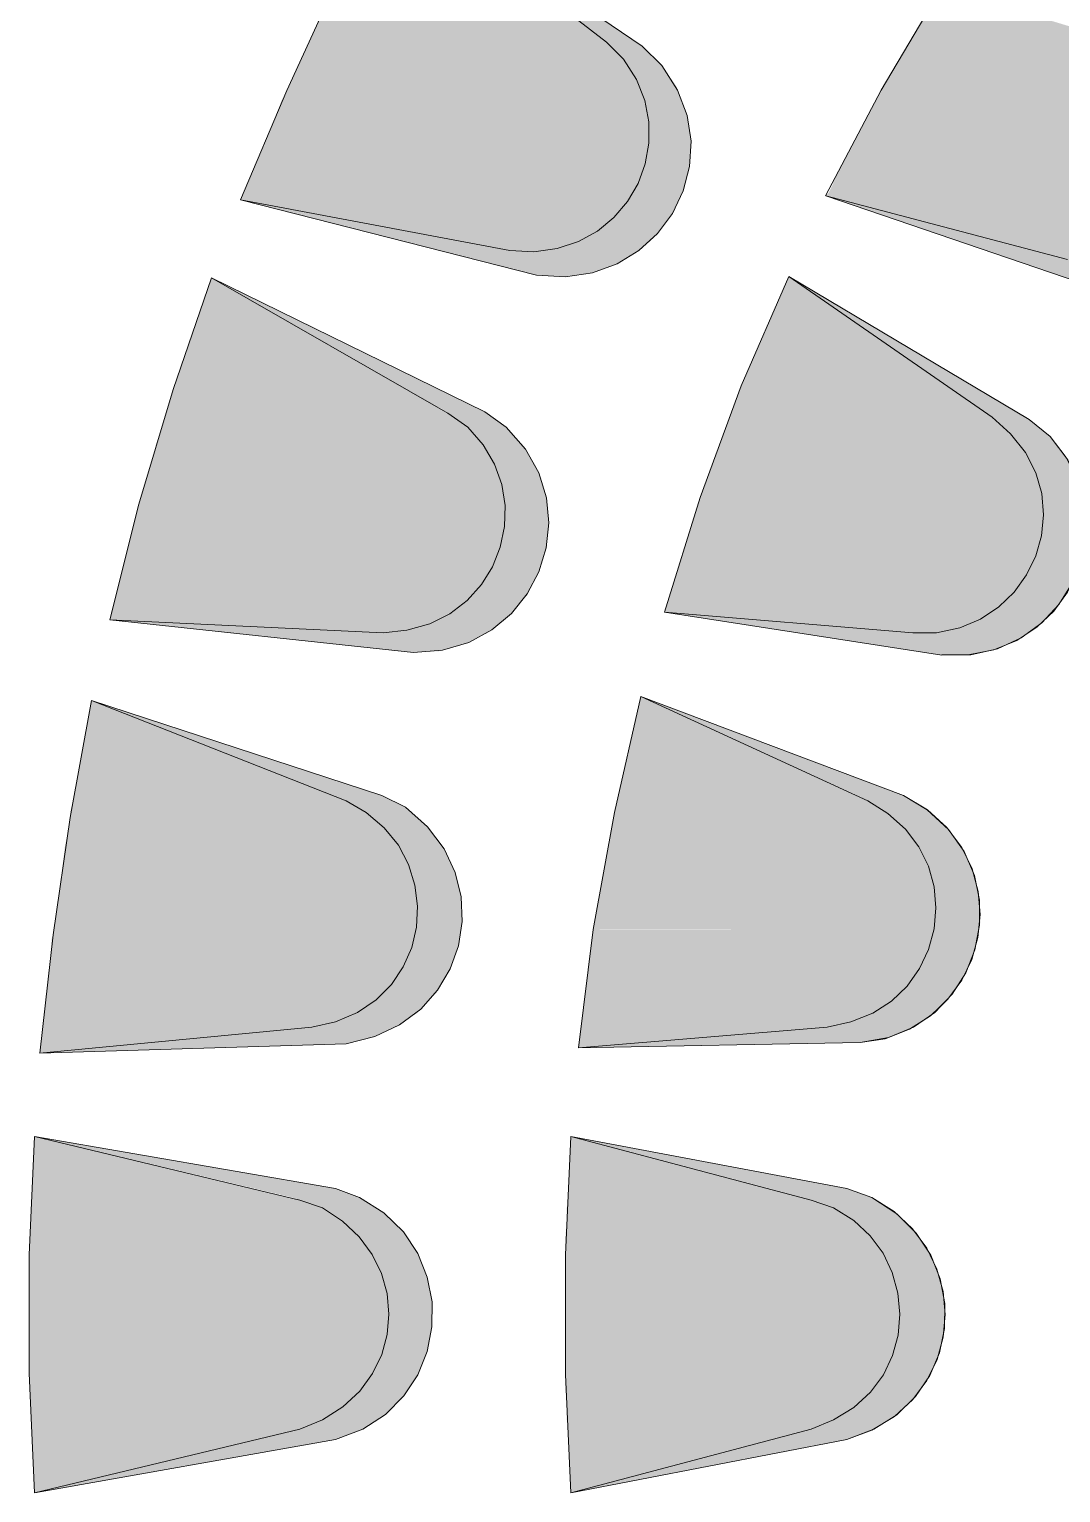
# Model space of a CAD drawing. Extents: x 0 to 245, y -13 to 205.
# Drawn here: x 85.77 to 109.6, y 99.27 to 133.08 of the extents above; entities that cross this region are included whole.
import ezdxf

# ---------------------------------------------------------------- set-up
doc = ezdxf.new("R2010")
doc.units = 0
doc.layers.add('FILL', color=8, linetype='Continuous')
doc.layers.add('GEOMETRY', color=7, linetype='Continuous')

msp = doc.modelspace()

# ---------------------------------------------------------------- hatches: boundary and pattern name
at = {"layer": 'FILL'}
for points in [[(94.13, 136.63), (92.878, 134.194), (91.719, 131.671), (90.651, 129.145)], [(94.13, 136.63), (99.104, 132.781)], [(94.13, 136.63), (99.928, 132.692)], [(94.13, 136.63), (99.104, 132.781), (99.807, 132.781)], [(108.351, 136.36), (106.857, 134.045), (105.452, 131.672), (104.17, 129.236)], [(92.878, 134.195), (92.237, 132.782), (99.104, 132.782)], [(92.878, 134.195), (97.304, 134.195), (99.104, 132.782)], [(106.857, 134.044), (105.878, 132.361), (112.411, 132.361)], [(90.65, 129.145), (97.487, 127.402), (98.157, 127.361), (98.781, 127.452), (99.35, 127.66), (99.854, 127.968), (100.283, 128.363), (100.628, 128.828), (100.879, 129.349), (101.026, 129.909), (101.06, 130.494), (100.971, 131.088), (100.749, 131.676), (100.385, 132.242), (99.927, 132.693)], [(92.237, 132.781), (92.054, 132.391), (99.501, 132.391)], [(92.237, 132.781), (99.103, 132.781), (99.501, 132.391)], [(96.875, 127.973), (97.426, 127.943), (97.969, 128.013), (98.462, 128.175), (98.901, 128.418), (99.279, 128.73), (99.593, 129.1), (99.835, 129.518), (100.001, 129.971), (100.086, 130.45), (100.083, 130.942), (99.989, 131.438), (99.796, 131.924), (99.501, 132.392), (99.104, 132.782)], [(99.103, 132.781), (99.197, 132.692), (99.927, 132.692)], [(99.103, 132.781), (99.806, 132.781), (99.927, 132.692)], [(99.197, 132.693), (99.501, 132.392), (100.234, 132.392)], [(99.197, 132.693), (99.927, 132.693), (100.234, 132.392)], [(92.054, 132.392), (91.839, 131.94), (99.776, 131.94)], [(92.054, 132.392), (99.5, 132.392), (99.776, 131.94)], [(99.501, 132.392), (99.563, 132.242), (100.386, 132.242)], [(99.501, 132.392), (100.234, 132.392), (100.386, 132.242)], [(99.563, 132.241), (99.776, 131.939), (100.6, 131.939)], [(99.563, 132.241), (100.385, 132.241), (100.6, 131.939)], [(105.879, 132.362), (105.637, 131.94), (112.777, 131.94)], [(105.879, 132.362), (112.411, 132.362), (112.777, 131.94)], [(91.84, 131.94), (91.719, 131.671), (99.899, 131.671)], [(91.84, 131.94), (99.777, 131.94), (99.899, 131.671)], [(99.776, 131.94), (99.868, 131.761), (100.721, 131.761)], [(99.776, 131.94), (100.6, 131.94), (100.721, 131.761)], [(104.171, 129.236), (110.336, 127.131), (110.996, 127.027), (111.623, 127.06), (112.208, 127.215), (112.737, 127.477), (113.201, 127.833), (113.587, 128.266), (113.886, 128.764), (114.084, 129.311), (114.173, 129.893), (114.139, 130.494), (113.973, 131.101), (113.663, 131.7), (113.266, 132.152)], [(105.636, 131.94), (105.451, 131.671), (112.929, 131.671)], [(105.636, 131.94), (112.777, 131.94), (112.929, 131.671)], [(91.718, 131.671), (91.596, 131.429), (99.989, 131.429)], [(91.718, 131.671), (99.898, 131.671), (99.989, 131.429)], [(99.868, 131.761), (99.99, 131.429), (100.844, 131.429)], [(99.868, 131.761), (100.722, 131.761), (100.844, 131.429)], [(105.452, 131.671), (105.361, 131.458), (113.021, 131.458)], [(105.452, 131.671), (112.93, 131.671), (113.021, 131.458)], [(91.596, 131.429), (91.382, 130.888), (100.081, 130.888)], [(91.596, 131.429), (99.99, 131.429), (100.081, 130.888)], [(99.99, 131.429), (100.019, 131.189), (100.934, 131.189)], [(99.99, 131.429), (100.844, 131.429), (100.934, 131.189)], [(105.361, 131.458), (105.085, 130.918), (113.205, 130.918)], [(105.361, 131.458), (113.021, 131.458), (113.205, 130.918)], [(91.383, 130.888), (91.139, 130.318), (100.082, 130.318)], [(91.383, 130.888), (100.082, 130.888), (100.082, 130.318)], [(100.019, 131.189), (100.081, 130.888), (100.997, 130.888)], [(100.019, 131.189), (100.934, 131.189), (100.997, 130.888)], [(100.082, 130.888), (100.082, 130.587), (101.058, 130.587)], [(100.082, 130.888), (100.997, 130.888), (101.058, 130.587)], [(105.085, 130.918), (104.781, 130.378), (113.235, 130.378)], [(105.085, 130.918), (113.205, 130.918), (113.235, 130.378)], [(100.082, 130.587), (100.082, 130.317), (101.058, 130.317)], [(100.082, 130.587), (101.058, 130.587), (101.058, 130.317)], [(91.138, 130.318), (90.924, 129.808), (99.958, 129.808)], [(91.138, 130.318), (100.081, 130.318), (99.958, 129.808)], [(100.082, 130.318), (99.99, 129.988), (101.027, 129.988)], [(100.082, 130.318), (101.058, 130.318), (101.027, 129.988)], [(104.781, 130.378), (104.506, 129.836), (113.174, 129.836)], [(104.781, 130.378), (113.235, 130.378), (113.174, 129.836)], [(99.99, 129.988), (99.959, 129.808), (100.997, 129.808)], [(99.99, 129.988), (101.027, 129.988), (100.997, 129.808)], [(90.924, 129.808), (90.711, 129.294), (99.715, 129.294)], [(90.924, 129.808), (99.958, 129.808), (99.715, 129.294)], [(99.959, 129.808), (99.746, 129.386), (100.905, 129.386)], [(99.959, 129.808), (100.997, 129.808), (100.905, 129.386)], [(104.505, 129.836), (104.232, 129.294), (112.99, 129.294)], [(104.505, 129.836), (113.173, 129.836), (112.99, 129.294)], [(90.711, 129.294), (90.65, 129.145), (99.593, 129.145)], [(90.711, 129.294), (99.715, 129.294), (99.593, 129.145)], [(99.715, 129.294), (99.379, 128.845), (100.661, 128.845)], [(99.746, 129.386), (99.715, 129.294), (100.844, 129.294)], [(99.715, 129.294), (100.844, 129.294), (100.661, 128.845)], [(99.746, 129.386), (100.905, 129.386), (100.844, 129.294)], [(104.232, 129.294), (104.17, 129.235), (112.96, 129.235)], [(104.171, 129.236), (109.756, 127.762)], [(104.171, 129.236), (105.392, 128.814), (105.757, 128.814)], [(104.171, 129.236), (105.666, 128.814), (112.716, 128.814)], [(104.171, 129.236), (112.96, 129.236), (112.716, 128.814)], [(104.232, 129.294), (112.991, 129.294), (112.96, 129.235)], [(90.65, 129.145), (96.875, 127.973)], [(90.65, 129.145), (91.809, 128.845), (92.206, 128.845)], [(90.65, 129.145), (92.206, 128.845), (99.379, 128.845)], [(90.65, 129.145), (99.592, 129.145), (99.379, 128.845)], [(91.809, 128.845), (95.289, 127.973), (96.874, 127.973)], [(91.809, 128.845), (92.205, 128.845), (96.874, 127.973)], [(92.206, 128.845), (94.161, 128.484), (98.982, 128.484)], [(92.206, 128.845), (99.379, 128.845), (98.982, 128.484)], [(99.379, 128.845), (98.983, 128.484), (100.386, 128.484)], [(99.379, 128.845), (100.63, 128.845)], [(99.379, 128.845), (100.661, 128.845), (100.63, 128.845)], [(99.379, 128.845), (100.63, 128.845), (100.386, 128.484)], [(105.391, 128.814), (108.504, 127.762), (109.755, 127.762)], [(105.391, 128.814), (105.756, 128.814), (109.755, 127.762)], [(105.666, 128.814), (107.253, 128.423), (112.351, 128.423)], [(105.666, 128.814), (112.716, 128.814), (112.351, 128.423)], [(94.161, 128.484), (95.656, 128.183), (98.494, 128.183)], [(94.161, 128.484), (98.982, 128.484), (98.494, 128.183)], [(95.656, 128.183), (96.633, 128.003), (97.974, 128.003)], [(95.656, 128.183), (98.494, 128.183), (97.974, 128.003)], [(98.494, 128.183), (97.974, 128.003), (99.898, 128.003)], [(98.768, 128.364), (98.494, 128.182), (100.112, 128.182)], [(98.494, 128.183), (100.112, 128.183), (99.898, 128.003)], [(98.982, 128.484), (98.768, 128.365), (100.294, 128.365)], [(98.768, 128.364), (100.293, 128.364), (100.112, 128.182)], [(98.982, 128.484), (100.385, 128.484), (100.294, 128.365)], [(107.253, 128.423), (108.535, 128.063), (111.922, 128.063)], [(107.253, 128.423), (112.351, 128.423), (111.922, 128.063)], [(95.29, 127.973), (95.412, 127.943), (97.426, 127.943)], [(95.29, 127.973), (96.875, 127.973), (97.426, 127.943)], [(95.412, 127.943), (96.572, 127.642), (99.288, 127.642)], [(95.412, 127.943), (99.807, 127.943), (99.288, 127.642)], [(96.633, 128.003), (96.875, 127.973), (97.64, 127.973)], [(96.633, 128.003), (97.975, 128.003), (97.64, 127.973)], [(96.875, 127.973), (97.64, 127.973), (97.426, 127.943)], [(97.517, 127.943), (97.425, 127.943), (99.806, 127.943)], [(97.974, 128.003), (97.517, 127.942), (99.836, 127.942)], [(97.517, 127.943), (99.836, 127.943), (99.806, 127.943)], [(97.974, 128.003), (99.898, 128.003), (99.836, 127.942)], [(108.535, 128.063), (109.451, 127.823), (111.404, 127.823)], [(108.535, 128.063), (111.922, 128.063), (111.404, 127.823)], [(96.572, 127.642), (97.364, 127.431), (98.708, 127.431)], [(96.572, 127.642), (99.288, 127.642), (98.708, 127.431)], [(108.505, 127.762), (108.749, 127.673), (110.306, 127.673)], [(108.505, 127.762), (109.756, 127.762), (110.306, 127.673)], [(108.749, 127.673), (109.359, 127.461), (112.686, 127.461)], [(108.749, 127.673), (112.991, 127.673), (112.686, 127.461)], [(109.451, 127.822), (109.756, 127.761), (111.097, 127.761)], [(109.451, 127.822), (111.404, 127.822), (111.097, 127.761)], [(89.978, 127.341), (89.093, 124.755), (88.299, 122.111), (87.629, 119.436)], [(89.978, 127.341), (89.093, 124.755), (94.556, 124.755)], [(89.978, 127.341), (95.442, 124.214)], [(89.978, 127.341), (96.296, 124.245)], [(89.978, 127.341), (95.412, 124.245), (96.296, 124.245)], [(97.364, 127.431), (97.487, 127.402), (98.433, 127.402)], [(97.364, 127.431), (98.708, 127.431), (98.433, 127.402)], [(97.487, 127.402), (98.433, 127.402), (98.096, 127.373)], [(103.316, 127.372), (102.216, 124.845), (101.271, 122.261), (100.448, 119.616)], [(103.316, 127.372), (102.216, 124.845), (106.978, 124.845)], [(103.316, 127.372), (108.016, 124.123)], [(103.316, 127.372), (108.872, 124.065)], [(103.316, 127.372), (108.016, 124.123), (108.808, 124.123)], [(109.359, 127.461), (110.122, 127.191), (112.136, 127.191)], [(109.359, 127.461), (112.685, 127.461), (112.136, 127.191)], [(102.216, 124.845), (101.972, 124.154), (107.985, 124.154)], [(102.216, 124.845), (106.978, 124.845), (107.985, 124.154)], [(89.093, 124.755), (88.942, 124.214), (95.442, 124.214)], [(89.093, 124.755), (94.556, 124.755), (95.442, 124.214)], [(87.63, 119.436), (94.649, 118.685), (95.319, 118.738), (95.924, 118.916), (96.456, 119.203), (96.909, 119.581), (97.275, 120.034), (97.546, 120.546), (97.715, 121.098), (97.776, 121.674), (97.721, 122.258), (97.542, 122.832), (97.232, 123.38), (96.785, 123.885), (96.297, 124.246)], [(88.942, 124.214), (88.849, 123.885), (95.9, 123.885)], [(88.942, 124.214), (95.442, 124.214), (95.9, 123.885)], [(93.946, 119.134), (94.496, 119.195), (95.023, 119.342), (95.488, 119.575), (95.887, 119.881), (96.216, 120.249), (96.472, 120.664), (96.65, 121.116), (96.748, 121.592), (96.762, 122.078), (96.687, 122.563), (96.521, 123.034), (96.26, 123.479), (95.9, 123.885), (95.442, 124.214)], [(95.412, 124.245), (95.442, 124.214), (96.328, 124.214)], [(95.412, 124.245), (96.297, 124.245), (96.328, 124.214)], [(95.442, 124.214), (95.9, 123.885), (96.785, 123.885)], [(95.442, 124.214), (96.328, 124.214), (96.785, 123.885)], [(101.972, 124.154), (101.85, 123.795), (108.412, 123.795)], [(101.972, 124.154), (107.985, 124.154), (108.412, 123.795)], [(106.184, 119.134), (106.734, 119.134), (107.269, 119.25), (107.749, 119.454), (108.17, 119.734), (108.527, 120.079), (108.814, 120.475), (109.027, 120.913), (109.159, 121.38), (109.207, 121.863), (109.164, 122.352), (109.026, 122.835), (108.788, 123.3), (108.443, 123.734), (108.016, 124.123)], [(108.016, 124.124), (108.078, 124.065), (108.871, 124.065)], [(108.016, 124.124), (108.808, 124.124), (108.871, 124.065)], [(88.849, 123.885), (88.697, 123.495), (96.266, 123.495)], [(88.849, 123.885), (95.9, 123.885), (96.266, 123.495)], [(95.9, 123.885), (96.785, 123.885)], [(95.9, 123.885), (96.785, 123.885)], [(95.9, 123.885), (96.266, 123.495), (97.151, 123.495)], [(95.9, 123.885), (96.785, 123.885), (97.151, 123.495)], [(100.448, 119.616), (106.857, 118.623), (107.527, 118.631), (108.141, 118.767), (108.69, 119.017), (109.166, 119.363), (109.562, 119.789), (109.867, 120.28), (110.075, 120.819), (110.177, 121.39), (110.165, 121.978), (110.03, 122.565), (109.764, 123.135), (109.359, 123.673), (108.872, 124.065)], [(101.85, 123.794), (101.667, 123.343), (108.748, 123.343)], [(101.85, 123.794), (108.412, 123.794), (108.748, 123.343)], [(106.857, 118.624), (107.466, 118.624), (108.056, 118.743), (108.586, 118.961), (109.049, 119.264), (109.441, 119.639), (109.756, 120.074), (109.989, 120.554), (110.134, 121.068), (110.186, 121.602), (110.14, 122.142), (109.99, 122.676), (109.732, 123.191), (109.359, 123.673), (108.872, 124.065)], [(108.078, 124.066), (108.443, 123.734), (109.267, 123.734)], [(108.078, 124.066), (108.872, 124.066), (109.267, 123.734)], [(88.697, 123.495), (88.576, 123.014), (96.54, 123.014)], [(88.697, 123.495), (96.266, 123.495), (96.54, 123.014)], [(96.266, 123.495), (96.296, 123.433), (97.211, 123.433)], [(96.266, 123.495), (97.151, 123.495), (97.211, 123.433)], [(96.297, 123.433), (96.54, 123.014), (97.457, 123.014)], [(96.297, 123.433), (97.212, 123.433), (97.457, 123.014)], [(108.443, 123.734), (108.505, 123.673), (109.359, 123.673)], [(108.443, 123.734), (109.267, 123.734), (109.359, 123.673)], [(108.505, 123.673), (108.779, 123.313), (109.634, 123.313)], [(108.505, 123.673), (109.359, 123.673), (109.634, 123.313)], [(101.668, 123.343), (101.516, 122.863), (109.024, 122.863)], [(101.668, 123.343), (108.749, 123.343), (109.024, 122.863)], [(108.779, 123.313), (108.84, 123.193), (109.724, 123.193)], [(108.779, 123.313), (109.633, 123.313), (109.724, 123.193)], [(108.84, 123.193), (109.025, 122.833), (109.909, 122.833)], [(108.84, 123.193), (109.725, 123.193), (109.909, 122.833)], [(88.576, 123.014), (88.422, 122.471), (96.693, 122.471)], [(88.576, 123.014), (96.54, 123.014), (96.693, 122.471)], [(96.54, 123.014), (96.572, 122.893), (97.518, 122.893)], [(96.54, 123.014), (97.457, 123.014), (97.518, 122.893)], [(96.572, 122.893), (96.693, 122.471), (97.639, 122.471)], [(96.572, 122.893), (97.517, 122.893), (97.639, 122.471)], [(101.515, 122.863), (101.302, 122.321), (109.175, 122.321)], [(101.515, 122.863), (109.024, 122.863), (109.175, 122.321)], [(109.024, 122.832), (109.085, 122.651), (110, 122.651)], [(109.024, 122.832), (109.909, 122.832), (110, 122.651)], [(88.422, 122.471), (88.3, 122.111), (96.755, 122.111)], [(88.422, 122.471), (96.693, 122.471), (96.755, 122.111)], [(96.693, 122.471), (96.723, 122.321), (97.701, 122.321)], [(96.693, 122.471), (97.639, 122.471), (97.701, 122.321)], [(109.085, 122.652), (109.176, 122.29), (110.092, 122.29)], [(109.085, 122.652), (110, 122.652), (110.092, 122.29)], [(88.299, 122.111), (88.269, 121.931), (96.755, 121.931)], [(88.299, 122.111), (96.755, 122.111), (96.755, 121.931)], [(96.723, 122.321), (96.754, 121.931), (97.76, 121.931)], [(96.723, 122.321), (97.701, 122.321), (97.76, 121.931)], [(101.271, 122.261), (101.119, 121.781), (109.206, 121.781)], [(101.302, 122.321), (101.271, 122.261), (109.175, 122.261)], [(101.271, 122.261), (109.175, 122.261), (109.206, 121.781)], [(101.302, 122.321), (109.175, 122.321), (109.175, 122.261)], [(109.176, 122.289), (109.176, 122.082), (110.153, 122.082)], [(109.176, 122.289), (110.092, 122.289), (110.153, 122.082)], [(109.176, 122.082), (109.206, 121.75), (110.184, 121.75)], [(109.176, 122.082), (110.153, 122.082), (110.184, 121.75)], [(88.268, 121.931), (88.118, 121.39), (96.723, 121.39)], [(88.268, 121.931), (96.754, 121.931), (96.723, 121.39)], [(96.755, 121.931), (96.755, 121.721), (97.761, 121.721)], [(96.755, 121.931), (97.761, 121.931), (97.761, 121.721)], [(101.119, 121.78), (100.966, 121.208), (109.115, 121.208)], [(101.119, 121.78), (109.206, 121.78), (109.115, 121.208)], [(109.206, 121.75), (109.146, 121.479), (110.184, 121.479)], [(109.206, 121.75), (110.184, 121.75), (110.184, 121.479)], [(96.755, 121.721), (96.724, 121.39), (97.732, 121.39)], [(96.755, 121.721), (97.761, 121.721), (97.732, 121.39)], [(109.146, 121.48), (109.115, 121.209), (110.152, 121.209)], [(109.146, 121.48), (110.183, 121.48), (110.152, 121.209)], [(88.118, 121.39), (87.996, 120.847), (96.572, 120.847)], [(88.118, 121.39), (96.723, 121.39), (96.572, 120.847)], [(96.633, 121.118), (96.572, 120.847), (97.64, 120.847)], [(96.723, 121.39), (96.632, 121.119), (97.731, 121.119)], [(96.633, 121.118), (97.732, 121.118), (97.64, 120.847)], [(96.723, 121.39), (97.731, 121.39), (97.731, 121.119)], [(100.966, 121.208), (100.783, 120.698), (108.931, 120.698)], [(100.966, 121.208), (109.115, 121.208), (108.931, 120.698)], [(109.115, 121.208), (108.994, 120.879), (110.092, 120.879)], [(109.115, 121.208), (110.152, 121.208), (110.092, 120.879)], [(87.996, 120.847), (87.873, 120.367), (96.297, 120.367)], [(87.996, 120.847), (96.572, 120.847), (96.297, 120.367)], [(96.572, 120.847), (96.387, 120.548), (97.548, 120.548)], [(96.572, 120.847), (97.639, 120.847), (97.548, 120.548)], [(108.994, 120.879), (108.931, 120.667), (110.031, 120.667)], [(108.994, 120.879), (110.092, 120.879), (110.031, 120.667)], [(96.387, 120.548), (96.296, 120.366), (97.456, 120.366)], [(96.387, 120.548), (97.547, 120.548), (97.456, 120.366)], [(100.783, 120.698), (100.63, 120.218), (108.657, 120.218)], [(100.783, 120.698), (108.93, 120.698), (108.657, 120.218)], [(108.93, 120.667), (108.687, 120.308), (109.877, 120.308)], [(108.93, 120.667), (110.031, 120.667), (109.877, 120.308)], [(87.873, 120.366), (87.751, 119.946), (95.961, 119.946)], [(87.873, 120.366), (96.297, 120.366), (95.961, 119.946)], [(96.297, 120.366), (95.991, 120.005), (97.274, 120.005)], [(96.297, 120.366), (97.457, 120.366), (97.274, 120.005)], [(100.63, 120.218), (100.509, 119.827), (108.261, 119.827)], [(100.63, 120.218), (108.657, 120.218), (108.261, 119.827)], [(108.627, 120.218), (108.261, 119.796), (109.573, 119.796)], [(108.687, 120.308), (108.626, 120.218), (109.816, 120.218)], [(108.627, 120.218), (109.816, 120.218), (109.573, 119.796)], [(108.687, 120.308), (109.877, 120.308), (109.816, 120.218)], [(87.751, 119.946), (87.66, 119.616), (95.534, 119.616)], [(87.751, 119.946), (95.961, 119.946), (95.534, 119.616)], [(95.961, 119.946), (95.534, 119.616), (96.907, 119.616)], [(95.991, 120.005), (95.961, 119.946), (97.212, 119.946)], [(95.961, 119.946), (97.212, 119.946), (96.907, 119.616)], [(95.991, 120.005), (97.273, 120.005), (97.212, 119.946)], [(100.509, 119.827), (100.448, 119.616), (107.986, 119.616)], [(100.509, 119.827), (108.261, 119.827), (107.986, 119.616)], [(108.23, 119.796), (107.802, 119.495), (109.267, 119.495)], [(108.26, 119.796), (108.23, 119.796), (109.572, 119.796)], [(108.23, 119.796), (109.573, 119.796), (109.267, 119.495)], [(108.26, 119.796), (109.572, 119.796)], [(87.66, 119.616), (87.63, 119.435), (95.198, 119.435)], [(93.945, 119.134), (87.63, 119.436)], [(87.63, 119.436), (88.484, 119.345), (89.612, 119.345)], [(87.63, 119.436), (89.612, 119.345), (95.015, 119.345)], [(87.63, 119.436), (95.198, 119.436), (95.015, 119.345)], [(87.66, 119.616), (95.534, 119.616), (95.198, 119.435)], [(95.412, 119.556), (95.015, 119.345), (96.633, 119.345)], [(95.534, 119.616), (95.412, 119.555), (96.875, 119.555)], [(95.412, 119.556), (96.875, 119.556), (96.633, 119.345)], [(95.534, 119.616), (96.907, 119.616), (96.875, 119.555)], [(106.184, 119.134), (100.447, 119.616)], [(100.448, 119.616), (101.332, 119.495), (102.035, 119.495)], [(100.448, 119.616), (101.972, 119.495), (107.802, 119.495)], [(100.448, 119.616), (107.985, 119.616), (107.802, 119.495)], [(101.332, 119.495), (103.622, 119.134), (106.185, 119.134)], [(101.332, 119.495), (102.035, 119.495), (106.185, 119.134)], [(101.972, 119.495), (104.627, 119.255), (107.314, 119.255)], [(101.972, 119.495), (107.802, 119.495), (107.314, 119.255)], [(107.802, 119.495), (107.466, 119.345), (109.146, 119.345)], [(107.802, 119.495), (109.267, 119.495), (109.146, 119.345)], [(88.483, 119.345), (90.344, 119.134), (93.946, 119.134)], [(88.483, 119.345), (89.612, 119.345), (93.946, 119.134)], [(89.612, 119.345), (92.939, 119.195), (94.496, 119.195)], [(89.612, 119.345), (95.014, 119.345), (94.496, 119.195)], [(90.344, 119.134), (92.725, 118.894), (95.838, 118.894)], [(90.344, 119.134), (96.358, 119.134), (95.838, 118.894)], [(92.939, 119.195), (94.496, 119.195), (93.946, 119.134)], [(94.161, 119.164), (93.946, 119.134), (96.358, 119.134)], [(94.496, 119.195), (94.161, 119.165), (96.388, 119.165)], [(94.161, 119.164), (96.388, 119.164), (96.358, 119.134)], [(95.014, 119.345), (94.495, 119.195), (96.417, 119.195)], [(94.496, 119.195), (96.418, 119.195), (96.388, 119.165)], [(95.014, 119.345), (96.632, 119.345), (96.417, 119.195)], [(103.622, 119.134), (104.476, 118.984), (108.627, 118.984)], [(103.622, 119.134), (108.84, 119.134), (108.627, 118.984)], [(104.628, 119.255), (106.033, 119.134), (106.764, 119.134)], [(104.628, 119.255), (107.315, 119.255), (106.764, 119.134)], [(106.033, 119.134), (106.763, 119.134), (106.184, 119.134)], [(106.734, 119.134), (106.184, 119.134), (108.839, 119.134)], [(107.284, 119.255), (106.734, 119.134), (108.84, 119.134)], [(106.734, 119.134), (108.839, 119.134)], [(107.466, 119.345), (107.283, 119.255), (109.024, 119.255)], [(107.284, 119.255), (109.024, 119.255), (108.84, 119.134)], [(107.466, 119.345), (109.146, 119.345), (109.024, 119.255)], [(92.725, 118.894), (94.25, 118.713), (95.257, 118.713)], [(92.725, 118.894), (95.838, 118.894), (95.257, 118.713)], [(94.251, 118.713), (95.258, 118.713), (94.648, 118.685)], [(104.475, 118.984), (106.033, 118.746), (108.078, 118.746)], [(104.475, 118.984), (108.626, 118.984), (108.078, 118.746)], [(106.033, 118.745), (106.826, 118.623), (107.467, 118.623)], [(106.033, 118.745), (108.078, 118.745), (107.467, 118.623)], [(106.826, 118.624), (107.467, 118.624), (106.857, 118.624)], [(87.202, 117.572), (86.713, 114.865), (86.317, 112.161), (86.011, 109.425)], [(87.202, 117.572), (86.775, 115.257), (93.091, 115.257)], [(87.202, 117.572), (93.091, 115.257)], [(87.202, 117.572), (93.915, 115.378)], [(87.202, 117.572), (92.725, 115.378), (93.915, 115.378)], [(99.898, 117.661), (99.288, 114.986), (98.799, 112.28), (98.462, 109.545)], [(99.898, 117.661), (99.378, 115.287), (105.085, 115.287)], [(99.898, 117.661), (105.148, 115.257)], [(99.898, 117.661), (105.97, 115.378)], [(99.898, 117.661), (104.904, 115.378), (105.97, 115.378)], [(86.01, 109.425), (93.09, 109.636), (93.751, 109.806), (94.326, 110.08), (94.812, 110.442), (95.203, 110.877), (95.497, 111.369), (95.688, 111.902), (95.774, 112.462), (95.749, 113.032), (95.61, 113.597), (95.352, 114.142), (94.972, 114.65), (94.465, 115.107), (93.914, 115.378)], [(92.725, 115.378), (93.09, 115.257), (94.161, 115.257)], [(92.725, 115.378), (93.914, 115.378), (94.161, 115.257)], [(98.463, 109.545), (104.965, 109.666), (105.621, 109.788), (106.199, 110.027), (106.693, 110.366), (107.098, 110.789), (107.409, 111.276), (107.62, 111.811), (107.728, 112.377), (107.726, 112.955), (107.609, 113.529), (107.372, 114.08), (107.011, 114.592), (106.52, 115.046), (105.971, 115.378)], [(104.904, 115.378), (105.148, 115.257), (106.155, 115.257)], [(104.904, 115.378), (105.97, 115.378), (106.155, 115.257)], [(104.965, 109.666), (105.544, 109.755), (106.108, 109.98), (106.593, 110.289), (106.996, 110.669), (107.316, 111.106), (107.548, 111.587), (107.691, 112.099), (107.742, 112.627), (107.698, 113.158), (107.556, 113.679), (107.315, 114.177), (106.971, 114.637), (106.522, 115.046), (105.97, 115.376)], [(86.775, 115.257), (86.713, 114.986), (93.549, 114.986)], [(86.713, 114.987), (86.713, 114.866), (93.702, 114.866)], [(86.713, 114.987), (93.55, 114.987), (93.702, 114.866)], [(86.775, 115.257), (93.09, 115.257), (93.549, 114.986)], [(92.298, 110.027), (92.847, 110.148), (93.354, 110.361), (93.785, 110.653), (94.138, 111.009), (94.411, 111.418), (94.604, 111.865), (94.714, 112.338), (94.74, 112.823), (94.68, 113.308), (94.533, 113.781), (94.296, 114.226), (93.969, 114.633), (93.549, 114.987), (93.09, 115.257)], [(93.091, 115.257), (93.367, 115.107), (94.466, 115.107)], [(93.091, 115.257), (94.161, 115.257), (94.466, 115.107)], [(93.367, 115.107), (93.55, 114.987), (94.588, 114.987)], [(93.367, 115.107), (94.466, 115.107), (94.588, 114.987)], [(93.549, 114.987), (93.884, 114.716), (94.923, 114.716)], [(93.549, 114.987), (94.588, 114.987), (94.923, 114.716)], [(99.288, 114.987), (99.226, 114.627), (106.002, 114.627)], [(99.318, 114.987), (99.288, 114.987), (105.605, 114.987)], [(99.288, 114.987), (105.605, 114.987), (106.002, 114.627)], [(99.379, 115.287), (99.318, 114.986), (105.574, 114.986)], [(99.318, 114.987), (105.605, 114.987)], [(99.379, 115.287), (105.085, 115.287), (105.574, 114.986)], [(104.202, 110.027), (104.751, 110.148), (105.258, 110.346), (105.694, 110.625), (106.055, 110.974), (106.341, 111.377), (106.548, 111.822), (106.675, 112.294), (106.718, 112.781), (106.676, 113.269), (106.546, 113.744), (106.325, 114.193), (106.013, 114.602), (105.605, 114.958), (105.148, 115.257)], [(105.148, 115.257), (105.452, 115.046), (106.519, 115.046)], [(105.148, 115.257), (106.155, 115.257), (106.519, 115.046)], [(105.452, 115.046), (105.605, 114.957), (106.612, 114.957)], [(105.452, 115.046), (106.519, 115.046), (106.612, 114.957)], [(86.713, 114.865), (86.683, 114.626), (93.977, 114.626)], [(86.713, 114.865), (93.702, 114.865), (93.977, 114.626)], [(93.884, 114.716), (93.976, 114.626), (94.984, 114.626)], [(93.884, 114.716), (94.922, 114.716), (94.984, 114.626)], [(105.605, 114.957), (105.97, 114.655), (106.949, 114.655)], [(105.605, 114.957), (106.612, 114.957), (106.949, 114.655)], [(105.97, 114.655), (106.032, 114.596), (107.009, 114.596)], [(105.97, 114.655), (106.949, 114.655), (107.009, 114.596)], [(86.682, 114.626), (86.59, 114.204), (94.312, 114.204)], [(86.682, 114.626), (93.976, 114.626), (94.312, 114.204)], [(93.976, 114.626), (94.283, 114.235), (95.289, 114.235)], [(93.976, 114.626), (94.984, 114.626), (95.289, 114.235)], [(99.225, 114.626), (99.164, 114.175), (106.337, 114.175)], [(99.225, 114.626), (106.001, 114.626), (106.337, 114.175)], [(106.033, 114.597), (106.338, 114.175), (107.314, 114.175)], [(106.033, 114.597), (107.01, 114.597), (107.314, 114.175)], [(86.591, 114.204), (86.53, 113.693), (94.557, 113.693)], [(86.591, 114.204), (94.312, 114.204), (94.557, 113.693)], [(94.283, 114.236), (94.312, 114.205), (95.32, 114.205)], [(94.283, 114.236), (95.29, 114.236), (95.32, 114.205)], [(94.312, 114.204), (94.556, 113.693), (95.565, 113.693)], [(94.312, 114.204), (95.32, 114.204), (95.565, 113.693)], [(99.165, 114.175), (99.074, 113.694), (106.551, 113.694)], [(99.165, 114.175), (106.338, 114.175), (106.551, 113.694)], [(106.338, 114.175), (106.338, 114.145), (107.345, 114.145)], [(106.338, 114.175), (107.315, 114.175), (107.345, 114.145)], [(106.338, 114.145), (106.582, 113.664), (107.558, 113.664)], [(106.338, 114.145), (107.345, 114.145), (107.558, 113.664)], [(86.53, 113.694), (86.468, 113.183), (94.709, 113.183)], [(86.53, 113.694), (94.556, 113.694), (94.709, 113.183)], [(94.556, 113.694), (95.565, 113.694)], [(94.556, 113.694), (95.565, 113.694)], [(94.556, 113.694), (94.708, 113.183), (95.716, 113.183)], [(94.556, 113.694), (95.565, 113.694), (95.716, 113.183)], [(99.074, 113.694), (98.982, 113.154), (106.704, 113.154)], [(99.074, 113.694), (106.551, 113.694), (106.704, 113.154)], [(106.582, 113.663), (106.582, 113.604), (107.589, 113.604)], [(106.582, 113.663), (107.558, 113.663), (107.589, 113.604)], [(106.582, 113.605), (106.704, 113.123), (107.711, 113.123)], [(106.582, 113.605), (107.589, 113.605), (107.711, 113.123)], [(86.468, 113.183), (86.376, 112.613), (94.739, 112.613)], [(86.468, 113.183), (94.708, 113.183), (94.739, 112.613)], [(94.709, 113.183), (94.709, 113.091), (95.747, 113.091)], [(94.709, 113.183), (95.717, 113.183), (95.747, 113.091)], [(94.709, 113.091), (94.74, 112.612), (95.778, 112.612)], [(94.709, 113.091), (95.747, 113.091), (95.778, 112.612)], [(98.982, 113.154), (98.859, 112.613), (106.704, 112.613)], [(98.982, 113.154), (106.704, 113.154), (106.704, 112.613)], [(106.704, 113.122), (106.704, 113.032), (107.711, 113.032)], [(106.704, 113.122), (107.711, 113.122), (107.711, 113.032)], [(106.704, 113.032), (106.704, 112.582), (107.742, 112.582)], [(106.704, 113.032), (107.711, 113.032), (107.742, 112.582)], [(86.377, 112.613), (86.317, 112.162), (94.679, 112.162)], [(86.377, 112.613), (94.74, 112.613), (94.679, 112.162)], [(94.74, 112.613), (94.74, 112.492), (95.778, 112.492)], [(94.74, 112.613), (95.778, 112.613), (95.778, 112.492)], [(98.859, 112.613), (98.799, 112.281), (106.672, 112.281)], [(98.859, 112.613), (106.704, 112.613), (106.672, 112.281)], [(94.74, 112.491), (94.678, 112.071), (95.717, 112.071)], [(94.74, 112.491), (95.778, 112.491), (95.717, 112.071)], [(98.799, 112.28), (98.799, 112.039), (106.611, 112.039)], [(98.799, 112.28), (106.673, 112.28), (106.611, 112.039)], [(106.704, 112.431), (106.612, 112.039), (107.68, 112.039)], [(106.704, 112.582), (106.704, 112.431), (107.742, 112.431)], [(106.704, 112.582), (107.742, 112.582), (107.742, 112.431)], [(106.704, 112.431), (107.742, 112.431), (107.68, 112.039)], [(86.286, 112.071), (86.255, 111.56), (94.466, 111.56)], [(86.317, 112.161), (86.286, 112.071), (94.678, 112.071)], [(86.286, 112.071), (94.679, 112.071), (94.466, 111.56)], [(86.317, 112.161), (94.678, 112.161), (94.678, 112.071)], [(94.678, 112.071), (94.587, 111.89), (95.685, 111.89)], [(94.678, 112.071), (95.716, 112.071), (95.685, 111.89)], [(98.799, 112.039), (98.707, 111.528), (106.428, 111.528)], [(98.799, 112.039), (106.611, 112.039), (106.428, 111.528)], [(106.612, 112.039), (106.55, 111.83), (107.619, 111.83)], [(106.612, 112.039), (107.679, 112.039), (107.619, 111.83)], [(94.588, 111.891), (94.466, 111.561), (95.566, 111.561)], [(94.588, 111.891), (95.686, 111.891), (95.566, 111.561)], [(106.551, 111.83), (106.428, 111.528), (107.497, 111.528)], [(106.551, 111.83), (107.619, 111.83), (107.497, 111.528)], [(86.255, 111.561), (86.194, 111.08), (94.192, 111.08)], [(86.255, 111.561), (94.466, 111.561), (94.192, 111.08)], [(94.343, 111.349), (94.191, 111.079), (95.32, 111.079)], [(94.343, 111.349), (95.472, 111.349), (95.32, 111.079)], [(94.466, 111.561), (94.344, 111.349), (95.473, 111.349)], [(94.466, 111.561), (95.566, 111.561), (95.473, 111.349)], [(98.708, 111.529), (98.646, 111.08), (106.124, 111.08)], [(98.708, 111.529), (106.429, 111.529), (106.124, 111.08)], [(106.246, 111.258), (106.124, 111.048), (107.284, 111.048)], [(106.428, 111.529), (106.245, 111.258), (107.406, 111.258)], [(106.246, 111.258), (107.406, 111.258), (107.284, 111.048)], [(106.428, 111.529), (107.496, 111.529), (107.406, 111.258)], [(86.194, 111.079), (86.164, 110.687), (93.824, 110.687)], [(86.194, 111.079), (94.191, 111.079), (93.824, 110.687)], [(94.191, 111.079), (93.946, 110.808), (95.167, 110.808)], [(94.191, 111.079), (95.32, 111.079), (95.167, 110.808)], [(98.646, 111.079), (98.616, 110.687), (105.726, 110.687)], [(98.646, 111.079), (106.124, 111.079), (105.726, 110.687)], [(106.124, 111.048), (105.818, 110.747), (107.071, 110.747)], [(106.124, 111.048), (107.284, 111.048), (107.071, 110.747)], [(86.164, 110.688), (86.102, 110.357), (93.367, 110.357)], [(86.164, 110.688), (93.824, 110.688), (93.367, 110.357)], [(93.824, 110.688), (93.367, 110.389), (94.74, 110.389)], [(93.946, 110.808), (93.824, 110.688), (95.045, 110.688)], [(93.824, 110.688), (95.045, 110.688), (94.74, 110.389)], [(93.946, 110.808), (95.167, 110.808), (95.045, 110.688)], [(98.616, 110.688), (98.554, 110.357), (105.268, 110.357)], [(98.616, 110.688), (105.726, 110.688), (105.268, 110.357)], [(105.726, 110.657), (105.268, 110.356), (106.672, 110.356)], [(105.818, 110.747), (105.726, 110.657), (106.978, 110.657)], [(105.726, 110.657), (106.978, 110.657), (106.672, 110.356)], [(105.818, 110.747), (107.071, 110.747), (106.978, 110.657)], [(86.103, 110.357), (86.103, 110.148), (92.847, 110.148)], [(86.103, 110.357), (93.367, 110.357), (92.847, 110.148)], [(93.367, 110.357), (92.847, 110.148), (94.404, 110.148)], [(93.367, 110.389), (93.367, 110.357), (94.74, 110.357)], [(93.367, 110.389), (94.74, 110.389), (94.74, 110.357)], [(93.367, 110.357), (94.74, 110.357), (94.404, 110.148)], [(98.554, 110.357), (98.525, 110.148), (104.75, 110.148)], [(98.554, 110.357), (105.268, 110.357), (104.75, 110.148)], [(105.177, 110.327), (104.75, 110.147), (106.366, 110.147)], [(105.268, 110.357), (105.177, 110.328), (106.642, 110.328)], [(105.177, 110.327), (106.642, 110.327), (106.366, 110.147)], [(105.268, 110.357), (106.672, 110.357), (106.642, 110.328)], [(86.011, 109.425), (92.298, 110.027)], [(86.073, 110.027), (92.299, 110.027), (86.011, 109.425)], [(86.103, 110.148), (86.073, 110.027), (92.298, 110.027)], [(86.103, 110.148), (92.847, 110.148), (92.298, 110.027)], [(92.298, 110.027), (89.826, 109.787), (93.671, 109.787)], [(92.36, 110.027), (92.298, 110.027), (94.221, 110.027)], [(92.298, 110.027), (94.221, 110.027), (93.671, 109.787)], [(92.847, 110.148), (92.36, 110.027), (94.25, 110.027)], [(92.36, 110.027), (94.251, 110.027), (94.221, 110.027)], [(92.847, 110.148), (94.404, 110.148), (94.25, 110.027)], [(98.462, 109.545), (104.201, 110.027)], [(98.525, 110.027), (104.202, 110.027), (98.463, 109.546)], [(98.525, 110.148), (98.525, 110.027), (104.202, 110.027)], [(98.525, 110.148), (104.751, 110.148), (104.202, 110.027)], [(103.622, 109.997), (100.997, 109.755), (105.544, 109.755)], [(104.202, 110.027), (103.622, 109.998), (106.124, 109.998)], [(103.622, 109.997), (106.124, 109.997), (105.544, 109.755)], [(104.751, 110.148), (104.202, 110.027), (106.216, 110.027)], [(104.202, 110.027), (106.216, 110.027), (106.124, 109.998)], [(104.751, 110.148), (106.367, 110.148), (106.216, 110.027)], [(88.454, 109.636), (93.091, 109.636), (86.011, 109.425)], [(89.827, 109.786), (88.454, 109.636), (93.091, 109.636)], [(89.827, 109.786), (93.672, 109.786), (93.091, 109.636)], [(99.715, 109.666), (104.965, 109.666), (98.463, 109.545)], [(100.997, 109.755), (99.715, 109.666), (104.965, 109.666)], [(100.997, 109.755), (105.544, 109.755), (104.965, 109.666)], [(85.768, 104.765), (85.768, 102.03), (85.889, 99.266), (85.889, 107.501)], [(85.889, 107.501), (85.828, 106.028), (92.023, 106.028)], [(85.888, 107.501), (92.023, 106.028)], [(85.888, 107.501), (92.847, 106.299)], [(85.889, 107.501), (90.954, 106.299), (92.847, 106.299)], [(98.158, 104.765), (98.158, 102), (98.28, 99.266), (98.28, 107.501)], [(98.281, 107.501), (98.219, 106.058), (103.804, 106.058)], [(98.281, 107.501), (103.836, 106.028)], [(98.281, 107.501), (104.659, 106.299)], [(98.281, 107.501), (102.888, 106.299), (104.659, 106.299)], [(85.888, 99.266), (92.847, 100.497), (93.474, 100.735), (94.001, 101.076), (94.426, 101.501), (94.747, 101.992), (94.964, 102.53), (95.073, 103.097), (95.075, 103.675), (94.966, 104.246), (94.746, 104.791), (94.412, 105.292), (93.964, 105.73), (93.398, 106.088), (92.847, 106.299)], [(90.955, 106.299), (91.84, 106.088), (93.398, 106.088)], [(90.955, 106.299), (92.848, 106.299), (93.398, 106.088)], [(98.281, 99.266), (104.659, 100.497), (105.286, 100.733), (105.816, 101.069), (106.247, 101.487), (106.575, 101.971), (106.798, 102.502), (106.915, 103.063), (106.922, 103.637), (106.818, 104.206), (106.6, 104.753), (106.266, 105.261), (105.813, 105.712), (105.239, 106.088), (104.659, 106.299)], [(102.888, 106.299), (103.682, 106.088), (105.239, 106.088)], [(102.888, 106.299), (104.659, 106.299), (105.239, 106.088)], [(104.659, 100.497), (105.239, 100.708), (105.758, 101.028), (106.183, 101.417), (106.512, 101.861), (106.746, 102.347), (106.886, 102.86), (106.932, 103.387), (106.884, 103.916), (106.741, 104.431), (106.506, 104.919), (106.176, 105.367), (105.754, 105.761), (105.239, 106.088), (104.659, 106.299)], [(85.829, 106.029), (85.797, 105.849), (92.543, 105.849)], [(85.797, 105.849), (85.797, 105.548), (93, 105.548)], [(85.797, 105.849), (92.543, 105.849), (93, 105.548)], [(85.829, 106.029), (92.023, 106.029), (92.543, 105.849)], [(91.84, 106.088), (92.024, 106.028), (93.489, 106.028)], [(91.84, 106.088), (93.399, 106.088), (93.489, 106.028)], [(92.023, 100.738), (92.543, 100.949), (93.017, 101.254), (93.403, 101.616), (93.702, 102.021), (93.914, 102.46), (94.04, 102.921), (94.08, 103.393), (94.035, 103.866), (93.904, 104.328), (93.69, 104.768), (93.391, 105.175), (93.009, 105.539), (92.543, 105.849), (92.023, 106.029)], [(92.023, 106.029), (92.543, 105.849), (93.794, 105.849)], [(92.023, 106.029), (93.489, 106.029), (93.794, 105.849)], [(92.543, 105.849), (92.665, 105.759), (93.915, 105.759)], [(92.543, 105.849), (93.794, 105.849), (93.915, 105.759)], [(98.218, 106.058), (98.189, 105.849), (104.322, 105.849)], [(98.189, 105.849), (98.189, 105.578), (104.812, 105.578)], [(98.189, 105.849), (104.323, 105.849), (104.812, 105.578)], [(98.218, 106.058), (103.804, 106.058), (104.322, 105.849)], [(103.682, 106.088), (103.835, 106.028), (105.299, 106.028)], [(103.682, 106.088), (105.239, 106.088), (105.299, 106.028)], [(103.836, 100.738), (104.354, 100.949), (104.825, 101.234), (105.21, 101.586), (105.508, 101.991), (105.719, 102.436), (105.845, 102.908), (105.885, 103.393), (105.84, 103.879), (105.71, 104.351), (105.496, 104.798), (105.199, 105.205), (104.818, 105.56), (104.354, 105.849), (103.836, 106.029)], [(103.836, 106.029), (104.354, 105.849), (105.606, 105.849)], [(103.836, 106.029), (105.3, 106.029), (105.606, 105.849)], [(104.353, 105.849), (104.505, 105.759), (105.756, 105.759)], [(104.353, 105.849), (105.605, 105.849), (105.756, 105.759)], [(85.797, 105.548), (85.797, 105.157), (93.399, 105.157)], [(85.797, 105.548), (93, 105.548), (93.399, 105.157)], [(92.665, 105.759), (93, 105.548), (94.161, 105.548)], [(92.665, 105.759), (93.915, 105.759), (94.161, 105.548)], [(93, 105.548), (93.214, 105.337), (94.373, 105.337)], [(93, 105.548), (94.161, 105.548), (94.373, 105.337)], [(98.189, 105.577), (98.158, 105.186), (105.209, 105.186)], [(98.189, 105.577), (104.812, 105.577), (105.209, 105.186)], [(104.505, 105.759), (104.842, 105.548), (105.97, 105.548)], [(104.505, 105.759), (105.756, 105.759), (105.97, 105.548)], [(104.842, 105.548), (105.055, 105.337), (106.185, 105.337)], [(104.842, 105.548), (105.97, 105.548), (106.185, 105.337)], [(93.214, 105.337), (93.399, 105.157), (94.496, 105.157)], [(93.214, 105.337), (94.373, 105.337), (94.496, 105.157)], [(98.158, 105.187), (98.158, 104.765), (105.512, 104.765)], [(98.158, 105.187), (105.209, 105.187), (105.512, 104.765)], [(105.055, 105.337), (105.239, 105.157), (106.337, 105.157)], [(105.055, 105.337), (106.184, 105.337), (106.337, 105.157)], [(85.797, 105.157), (85.768, 104.764), (93.702, 104.764)], [(85.797, 105.157), (93.399, 105.157), (93.702, 104.764)], [(93.398, 105.157), (93.64, 104.856), (94.709, 104.856)], [(93.398, 105.157), (94.496, 105.157), (94.709, 104.856)], [(93.64, 104.857), (93.733, 104.708), (94.771, 104.708)], [(93.64, 104.857), (94.708, 104.857), (94.771, 104.708)], [(105.239, 105.157), (105.452, 104.856), (106.551, 104.856)], [(105.239, 105.157), (106.338, 105.157), (106.551, 104.856)], [(105.452, 104.857), (105.544, 104.708), (106.612, 104.708)], [(105.452, 104.857), (106.551, 104.857), (106.612, 104.708)], [(85.767, 104.765), (85.767, 104.706), (93.733, 104.706)], [(85.767, 104.765), (93.702, 104.765), (93.733, 104.706)], [(85.767, 104.707), (85.767, 104.194), (93.946, 104.194)], [(85.767, 104.707), (93.733, 104.707), (93.946, 104.194)], [(93.733, 104.707), (93.915, 104.284), (94.955, 104.284)], [(93.733, 104.707), (94.771, 104.707), (94.955, 104.284)], [(98.158, 104.765), (98.158, 104.736), (105.544, 104.736)], [(98.158, 104.765), (105.512, 104.765), (105.544, 104.736)], [(98.158, 104.736), (98.158, 104.223), (105.757, 104.223)], [(98.158, 104.736), (105.544, 104.736), (105.757, 104.223)], [(105.544, 104.707), (105.727, 104.284), (106.795, 104.284)], [(105.544, 104.707), (106.612, 104.707), (106.795, 104.284)], [(85.767, 104.195), (85.767, 103.654), (94.069, 103.654)], [(85.767, 104.195), (93.946, 104.195), (94.069, 103.654)], [(93.915, 104.284), (93.946, 104.194), (94.984, 104.194)], [(93.915, 104.284), (94.955, 104.284), (94.984, 104.194)], [(93.946, 104.195), (94.039, 103.683), (95.076, 103.683)], [(93.946, 104.195), (94.984, 104.195), (95.076, 103.683)], [(98.158, 104.223), (98.158, 103.683), (105.879, 103.683)], [(98.158, 104.223), (105.757, 104.223), (105.879, 103.683)], [(105.726, 104.284), (105.756, 104.194), (106.794, 104.194)], [(105.726, 104.284), (106.794, 104.284), (106.794, 104.194)], [(105.756, 104.195), (105.879, 103.683), (106.918, 103.683)], [(105.756, 104.195), (106.795, 104.195), (106.918, 103.683)], [(85.767, 103.654), (85.767, 103.113), (94.069, 103.113)], [(85.767, 103.654), (94.069, 103.654), (94.069, 103.113)], [(94.039, 103.683), (94.069, 103.654), (95.076, 103.654)], [(94.039, 103.683), (95.076, 103.683), (95.076, 103.654)], [(94.069, 103.654), (94.069, 103.113), (95.076, 103.113)], [(94.069, 103.654), (95.076, 103.654), (95.076, 103.113)], [(98.158, 103.683), (98.158, 103.144), (105.879, 103.144)], [(98.158, 103.683), (105.879, 103.683), (105.879, 103.144)], [(105.879, 103.683), (105.879, 103.654), (106.918, 103.654)], [(105.879, 103.683), (106.918, 103.683), (106.918, 103.654)], [(105.879, 103.654), (105.879, 103.113), (106.918, 103.113)], [(105.879, 103.654), (106.918, 103.654), (106.918, 103.113)], [(98.158, 103.144), (98.158, 102.601), (105.757, 102.601)], [(98.158, 103.144), (105.879, 103.144), (105.757, 102.601)], [(85.767, 103.113), (85.767, 102.573), (93.946, 102.573)], [(85.767, 103.113), (94.069, 103.113), (93.946, 102.573)], [(94.039, 103.082), (93.946, 102.572), (94.984, 102.572)], [(94.069, 103.113), (94.039, 103.083), (95.076, 103.083)], [(94.039, 103.082), (95.076, 103.082), (94.984, 102.572)], [(94.069, 103.113), (95.076, 103.113), (95.076, 103.083)], [(105.879, 103.082), (105.757, 102.572), (106.795, 102.572)], [(105.879, 103.113), (105.879, 103.083), (106.918, 103.083)], [(105.879, 103.113), (106.918, 103.113), (106.918, 103.083)], [(105.879, 103.082), (106.918, 103.082), (106.795, 102.572)], [(85.767, 102.572), (85.767, 102.061), (93.733, 102.061)], [(85.767, 102.572), (93.946, 102.572), (93.733, 102.061)], [(93.915, 102.482), (93.733, 102.061), (94.771, 102.061)], [(93.946, 102.572), (93.915, 102.481), (94.955, 102.481)], [(93.915, 102.482), (94.955, 102.482), (94.771, 102.061)], [(93.946, 102.572), (94.984, 102.572), (94.955, 102.481)], [(98.158, 102.601), (98.158, 102.091), (105.544, 102.091)], [(98.158, 102.601), (105.757, 102.601), (105.544, 102.091)], [(105.726, 102.482), (105.543, 102.061), (106.612, 102.061)], [(105.726, 102.482), (106.794, 102.482), (106.612, 102.061)], [(105.756, 102.572), (105.727, 102.481), (106.795, 102.481)], [(105.756, 102.572), (106.795, 102.572), (106.795, 102.481)], [(85.767, 102.061), (85.767, 102.031), (93.702, 102.031)], [(85.767, 102.061), (93.733, 102.061), (93.702, 102.031)], [(85.767, 102.03), (85.796, 101.61), (93.398, 101.61)], [(85.767, 102.03), (93.702, 102.03), (93.398, 101.61)], [(93.64, 101.94), (93.398, 101.611), (94.495, 101.611)], [(93.733, 102.061), (93.64, 101.94), (94.709, 101.94)], [(93.64, 101.94), (94.708, 101.94), (94.495, 101.611)], [(93.733, 102.061), (94.771, 102.061), (94.709, 101.94)], [(98.158, 102.091), (98.158, 102), (105.512, 102)], [(98.158, 102.091), (105.544, 102.091), (105.512, 102)], [(98.158, 102), (98.158, 101.639), (105.239, 101.639)], [(98.158, 102), (105.512, 102), (105.239, 101.639)], [(105.452, 101.94), (105.239, 101.611), (106.338, 101.611)], [(105.544, 102.061), (105.452, 101.94), (106.551, 101.94)], [(105.452, 101.94), (106.551, 101.94), (106.338, 101.611)], [(105.544, 102.061), (106.612, 102.061), (106.551, 101.94)], [(85.797, 101.611), (85.797, 101.249), (93, 101.249)], [(85.797, 101.611), (93.399, 101.611), (93, 101.249)], [(93.398, 101.611), (93.213, 101.429), (94.373, 101.429)], [(93.398, 101.611), (94.496, 101.611), (94.373, 101.429)], [(98.158, 101.639), (98.189, 101.248), (104.843, 101.248)], [(98.158, 101.639), (105.239, 101.639), (104.843, 101.248)], [(105.239, 101.611), (105.055, 101.429), (106.184, 101.429)], [(105.239, 101.611), (106.338, 101.611), (106.184, 101.429)], [(85.797, 101.249), (85.797, 100.948), (92.543, 100.948)], [(85.797, 101.249), (93, 101.249), (92.543, 100.948)], [(93, 101.249), (92.665, 101.009), (93.915, 101.009)], [(93.214, 101.429), (93, 101.248), (94.161, 101.248)], [(93, 101.249), (94.161, 101.249), (93.915, 101.009)], [(93.214, 101.429), (94.373, 101.429), (94.161, 101.248)], [(98.189, 101.249), (98.189, 100.948), (104.383, 100.948)], [(98.189, 101.249), (104.842, 101.249), (104.383, 100.948)], [(104.842, 101.249), (104.505, 101.009), (105.756, 101.009)], [(105.055, 101.429), (104.842, 101.248), (105.97, 101.248)], [(104.842, 101.249), (105.97, 101.249), (105.756, 101.009)], [(105.055, 101.429), (106.184, 101.429), (105.97, 101.248)], [(85.797, 100.948), (85.829, 100.737), (92.024, 100.737)], [(85.797, 100.948), (92.543, 100.948), (92.024, 100.737)], [(92.543, 100.948), (92.023, 100.737), (93.489, 100.737)], [(92.665, 101.009), (92.543, 100.948), (93.794, 100.948)], [(92.543, 100.948), (93.794, 100.948), (93.489, 100.737)], [(92.665, 101.009), (93.915, 101.009), (93.794, 100.948)], [(98.189, 100.948), (98.218, 100.737), (103.835, 100.737)], [(98.189, 100.948), (104.383, 100.948), (103.835, 100.737)], [(104.353, 100.948), (103.835, 100.737), (105.299, 100.737)], [(104.505, 101.009), (104.353, 100.948), (105.605, 100.948)], [(104.353, 100.948), (105.605, 100.948), (105.299, 100.737)], [(104.505, 101.009), (105.756, 101.009), (105.605, 100.948)], [(85.829, 100.738), (92.023, 100.738), (85.89, 99.266)], [(85.888, 99.266), (92.023, 100.738)], [(90.955, 100.497), (92.848, 100.497), (85.89, 99.266)], [(91.84, 100.708), (90.955, 100.497), (92.848, 100.497)], [(92.023, 100.738), (91.839, 100.709), (93.398, 100.709)], [(91.84, 100.708), (93.399, 100.708), (92.848, 100.497)], [(92.023, 100.738), (93.489, 100.738), (93.398, 100.709)], [(98.218, 100.738), (103.835, 100.738), (98.28, 99.266)], [(98.281, 99.266), (103.836, 100.738)], [(102.888, 100.497), (104.659, 100.497), (98.281, 99.266)], [(103.682, 100.708), (102.888, 100.497), (104.659, 100.497)], [(103.682, 100.708), (105.239, 100.708), (104.659, 100.497)], [(103.836, 100.738), (103.683, 100.709), (105.239, 100.709)], [(103.836, 100.738), (105.3, 100.738), (105.239, 100.709)]]:
    msp.add_hatch(color=7, dxfattribs=at).paths.add_polyline_path(points)

# ---------------------------------------------------------------- linework, layer by layer
at = {"layer": 'GEOMETRY', "lineweight": 13}
for points in [[(94.13, 136.63), (92.878, 134.194), (91.719, 131.671), (90.651, 129.145)], [(94.13, 136.63), (99.104, 132.781)], [(94.13, 136.63), (99.928, 132.692)], [(108.351, 136.36), (106.857, 134.045), (105.452, 131.672), (104.17, 129.236)], [(90.65, 129.145), (97.487, 127.402), (98.157, 127.361), (98.781, 127.452), (99.35, 127.66), (99.854, 127.968), (100.283, 128.363), (100.628, 128.828), (100.879, 129.349), (101.026, 129.909), (101.06, 130.494), (100.971, 131.088), (100.749, 131.676), (100.385, 132.242), (99.927, 132.693)], [(96.875, 127.973), (97.426, 127.943), (97.969, 128.013), (98.462, 128.175), (98.901, 128.418), (99.279, 128.73), (99.593, 129.1), (99.835, 129.518), (100.001, 129.971), (100.086, 130.45), (100.083, 130.942), (99.989, 131.438), (99.796, 131.924), (99.501, 132.392), (99.104, 132.782)], [(104.171, 129.236), (110.336, 127.131), (110.996, 127.027), (111.623, 127.06), (112.208, 127.215), (112.737, 127.477), (113.201, 127.833), (113.587, 128.266), (113.886, 128.764), (114.084, 129.311), (114.173, 129.893), (114.139, 130.494), (113.973, 131.101), (113.663, 131.7), (113.266, 132.152)], [(104.171, 129.236), (109.756, 127.762)], [(90.65, 129.145), (96.875, 127.973)], [(89.978, 127.341), (89.093, 124.755), (88.299, 122.111), (87.629, 119.436)], [(89.978, 127.341), (95.442, 124.214)], [(89.978, 127.341), (96.296, 124.245)], [(103.316, 127.372), (102.216, 124.845), (101.271, 122.261), (100.448, 119.616)], [(103.316, 127.372), (108.016, 124.123)], [(103.316, 127.372), (108.872, 124.065)], [(87.63, 119.436), (94.649, 118.685), (95.319, 118.738), (95.924, 118.916), (96.456, 119.203), (96.909, 119.581), (97.275, 120.034), (97.546, 120.546), (97.715, 121.098), (97.776, 121.674), (97.721, 122.258), (97.542, 122.832), (97.232, 123.38), (96.785, 123.885), (96.297, 124.246)], [(93.946, 119.134), (94.496, 119.195), (95.023, 119.342), (95.488, 119.575), (95.887, 119.881), (96.216, 120.249), (96.472, 120.664), (96.65, 121.116), (96.748, 121.592), (96.762, 122.078), (96.687, 122.563), (96.521, 123.034), (96.26, 123.479), (95.9, 123.885), (95.442, 124.214)], [(106.184, 119.134), (106.734, 119.134), (107.269, 119.25), (107.749, 119.454), (108.17, 119.734), (108.527, 120.079), (108.814, 120.475), (109.027, 120.913), (109.159, 121.38), (109.207, 121.863), (109.164, 122.352), (109.026, 122.835), (108.788, 123.3), (108.443, 123.734), (108.016, 124.123)], [(100.448, 119.616), (106.857, 118.623), (107.527, 118.631), (108.141, 118.767), (108.69, 119.017), (109.166, 119.363), (109.562, 119.789), (109.867, 120.28), (110.075, 120.819), (110.177, 121.39), (110.165, 121.978), (110.03, 122.565), (109.764, 123.135), (109.359, 123.673), (108.872, 124.065)], [(106.857, 118.624), (107.466, 118.624), (108.056, 118.743), (108.586, 118.961), (109.049, 119.264), (109.441, 119.639), (109.756, 120.074), (109.989, 120.554), (110.134, 121.068), (110.186, 121.602), (110.14, 122.142), (109.99, 122.676), (109.732, 123.191), (109.359, 123.673), (108.872, 124.065)], [(87.63, 119.436), (93.946, 119.134)], [(100.448, 119.616), (106.184, 119.134)], [(87.202, 117.572), (86.713, 114.865), (86.317, 112.161), (86.011, 109.425)], [(87.202, 117.572), (93.091, 115.257)], [(87.202, 117.572), (93.915, 115.378)], [(99.898, 117.661), (99.288, 114.986), (98.799, 112.28), (98.462, 109.545)], [(99.898, 117.661), (105.148, 115.257)], [(99.898, 117.661), (105.97, 115.378)], [(86.01, 109.425), (93.09, 109.636), (93.751, 109.806), (94.326, 110.08), (94.812, 110.442), (95.203, 110.877), (95.497, 111.369), (95.688, 111.902), (95.774, 112.462), (95.749, 113.032), (95.61, 113.597), (95.352, 114.142), (94.972, 114.65), (94.465, 115.107), (93.914, 115.378)], [(98.463, 109.545), (104.965, 109.666), (105.621, 109.788), (106.199, 110.027), (106.693, 110.366), (107.098, 110.789), (107.409, 111.276), (107.62, 111.811), (107.728, 112.377), (107.726, 112.955), (107.609, 113.529), (107.372, 114.08), (107.011, 114.592), (106.52, 115.046), (105.971, 115.378)], [(104.965, 109.666), (105.544, 109.755), (106.108, 109.98), (106.593, 110.289), (106.996, 110.669), (107.316, 111.106), (107.548, 111.587), (107.691, 112.099), (107.742, 112.627), (107.698, 113.158), (107.556, 113.679), (107.315, 114.177), (106.971, 114.637), (106.522, 115.046), (105.97, 115.376)], [(92.298, 110.027), (92.847, 110.148), (93.354, 110.361), (93.785, 110.653), (94.138, 111.009), (94.411, 111.418), (94.604, 111.865), (94.714, 112.338), (94.74, 112.823), (94.68, 113.308), (94.533, 113.781), (94.296, 114.226), (93.969, 114.633), (93.549, 114.987), (93.09, 115.257)], [(104.202, 110.027), (104.751, 110.148), (105.258, 110.346), (105.694, 110.625), (106.055, 110.974), (106.341, 111.377), (106.548, 111.822), (106.675, 112.294), (106.718, 112.781), (106.676, 113.269), (106.546, 113.744), (106.325, 114.193), (106.013, 114.602), (105.605, 114.958), (105.148, 115.257)], [(86.01, 109.425), (92.298, 110.027)], [(98.463, 109.545), (104.202, 110.026)], [(85.888, 107.501), (85.767, 104.765), (85.767, 102.03), (85.888, 99.266)], [(85.888, 107.501), (92.023, 106.028)], [(85.888, 107.501), (92.847, 106.299)], [(98.281, 107.501), (98.158, 104.765), (98.158, 102), (98.281, 99.266)], [(98.281, 107.501), (103.836, 106.028)], [(98.281, 107.501), (104.659, 106.299)], [(85.888, 99.266), (92.847, 100.497), (93.474, 100.735), (94.001, 101.076), (94.426, 101.501), (94.747, 101.992), (94.964, 102.53), (95.073, 103.097), (95.075, 103.675), (94.966, 104.246), (94.746, 104.791), (94.412, 105.292), (93.964, 105.73), (93.398, 106.088), (92.847, 106.299)], [(98.281, 99.266), (104.659, 100.497), (105.286, 100.733), (105.816, 101.069), (106.247, 101.487), (106.575, 101.971), (106.798, 102.502), (106.915, 103.063), (106.922, 103.637), (106.818, 104.206), (106.6, 104.753), (106.266, 105.261), (105.813, 105.712), (105.239, 106.088), (104.659, 106.299)], [(104.659, 100.497), (105.239, 100.708), (105.758, 101.028), (106.183, 101.417), (106.512, 101.861), (106.746, 102.347), (106.886, 102.86), (106.932, 103.387), (106.884, 103.916), (106.741, 104.431), (106.506, 104.919), (106.176, 105.367), (105.754, 105.761), (105.239, 106.088), (104.659, 106.299)], [(92.023, 100.738), (92.543, 100.949), (93.017, 101.254), (93.403, 101.616), (93.702, 102.021), (93.914, 102.46), (94.04, 102.921), (94.08, 103.393), (94.035, 103.866), (93.904, 104.328), (93.69, 104.768), (93.391, 105.175), (93.009, 105.539), (92.543, 105.849), (92.023, 106.029)], [(103.836, 100.738), (104.354, 100.949), (104.825, 101.234), (105.21, 101.586), (105.508, 101.991), (105.719, 102.436), (105.845, 102.908), (105.885, 103.393), (105.84, 103.879), (105.71, 104.351), (105.496, 104.798), (105.199, 105.205), (104.818, 105.56), (104.354, 105.849), (103.836, 106.029)], [(85.888, 99.266), (92.023, 100.738)], [(98.281, 99.266), (103.836, 100.738)]]:
    msp.add_lwpolyline(points, dxfattribs=at)

doc.saveas('drawing.dxf')
